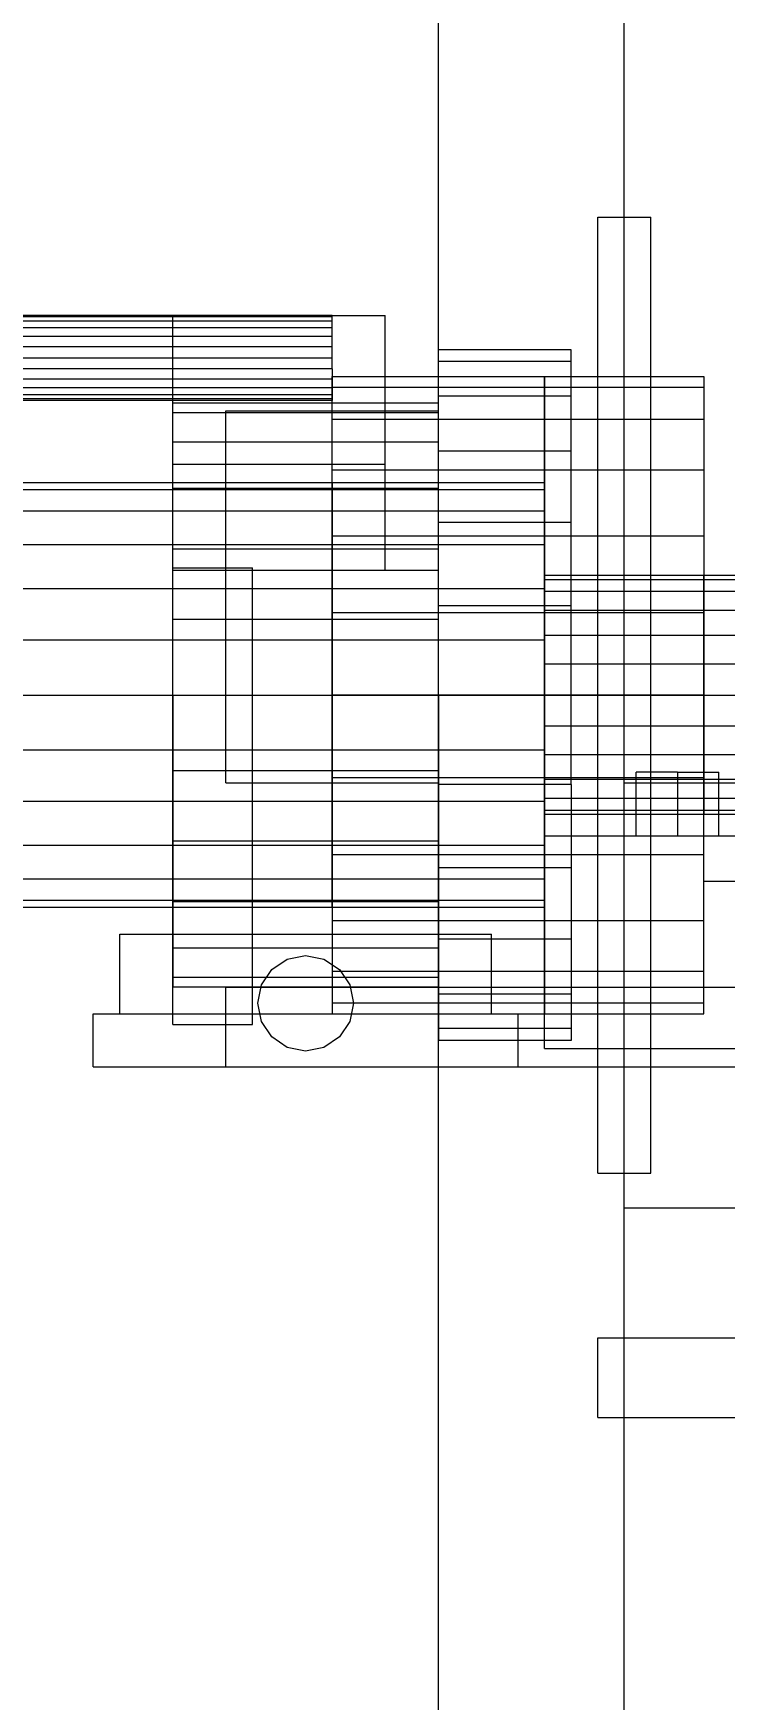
# Model space of a CAD drawing. Header units: millimetres. Extents: x -191664 to 191490, y -197311 to 10263.
# Drawn here: x 3763.7 to 3893.9, y -140092.6 to -139778.9 of the extents above; entities that cross this region are included whole.
import ezdxf

# ---------------------------------------------------------------- set-up
doc = ezdxf.new("R2010")
doc.units = ezdxf.units.MM
doc.layers.add('DET_secador_frontal', color=7, linetype='Continuous', lineweight=0)
doc.layers.add('R15_COTAS_TRANSPORTE_P', color=1, linetype='Continuous', lineweight=0)
doc.dimstyles.new('PLANTA_20', dxfattribs={"dimtxt": 50, "dimasz": 30, "dimexe": 30, "dimexo": 16, "dimgap": 20, "dimtad": 1, "dimtih": 1, "dimtoh": 1, "dimdec": 1, "dimzin": 0, "dimdsep": 46, "dimcen": 0.09, "dimadec": 0, "dimazin": 0, "dimtfac": 1, "dimtdec": 4, "dimtofl": 0, "dimtmove": 0, "dimatfit": 3, "dimfxl": 1, "dimtolj": 1, "dimtzin": 0, "dimarcsym": 0})

# ---------------------------------------------------------------- blocks, each defined once
blk = doc.blocks.new('*D133')
at = {"layer": 'Defpoints', "color": 0, "transparency": 16777216}
for p in [(439.69, -194147.98), (217.89, -194406.09), (-500, -194490), (-500, -194490), (500, -194490)]:
    blk.add_point(p, dxfattribs=at)
at = {"layer": 'R15_COTAS_TRANSPORTE_P', "color": 0, "lineweight": -2, "transparency": 16777216}
blk.add_arc((-500, -194490), 722.77, 2.37834, 17.62166, dxfattribs=at)
at = {"layer": 'R15_COTAS_TRANSPORTE_P', "color": 0, "transparency": 16777216}
for points in [[(184.12, -194272.81), (193.59, -194269.58), (179.18, -194242.8)], [(227.15, -194459.9), (217.15, -194460.11), (222.77, -194490)]]:
    blk.add_solid(points, dxfattribs=at)

msp = doc.modelspace()

# ---------------------------------------------------------------- linework, layer by layer
at = {"layer": 'DET_secador_frontal', "color": 254, "true_color": 0xd8e0dc}
msp.add_line((3875, -140885), (3875, -138615), dxfattribs=at)
at = {"layer": 'DET_secador_frontal', "color": 9, "true_color": 0xb8c6c1}
msp.add_line((3875, -140375), (3875, -138615), dxfattribs=at)
at = {"layer": 'DET_secador_frontal', "color": 253, "true_color": 0x9fadb2}
msp.add_line((3875, -140200), (3875, -138615), dxfattribs=at)
at = {"layer": 'DET_secador_frontal', "color": 251, "true_color": 0x536a64}
msp.add_line((3840, -140900), (3840, -138650), dxfattribs=at)
at = {"layer": 'DET_secador_frontal', "color": 33, "true_color": 0xb7a252}
for p, q in [((3870, -139813.5), (3880, -139813.5)), ((3870, -139993.5), (3870, -139813.5)), ((3880, -139993.5), (3880, -139813.5)), ((3870, -139993.5), (3880, -139993.5))]:
    msp.add_line(p, q, dxfattribs=at)
at = {"layer": 'DET_secador_frontal', "color": 253, "true_color": 0xa4b0b5}
for p, q in [((3820, -139832), (1180, -139832)), ((3820, -139832.27), (1180, -139832.27)), ((3820, -139833.07), (1180, -139833.07)), ((3820, -139834.34), (1180, -139834.34)), ((3820, -139832.27), (3820, -139832)), ((3820, -139833.07), (3820, -139832.27)), ((3820, -139834.34), (3820, -139833.07)), ((3820, -139836), (3820, -139834.34)), ((3820, -139836), (1180, -139836)), ((3820, -139837.93), (1180, -139837.93)), ((3820, -139837.93), (3820, -139836)), ((3820, -139840), (3820, -139837.93)), ((1180, -139840), (3820, -139840)), ((3820, -139842.07), (3820, -139840)), ((3820, -139842.07), (1180, -139842.07)), ((3820, -139844), (1180, -139844)), ((3820, -139842.07), (3820, -139844)), ((3820, -139844), (3820, -139845.66)), ((3820, -139845.66), (1180, -139845.66)), ((3820, -139846.93), (1180, -139846.93)), ((3820, -139845.66), (3820, -139846.93)), ((3820, -139846.93), (3820, -139847.73)), ((3820, -139847.73), (1180, -139847.73)), ((3820, -139848), (1180, -139848)), ((3790, -139850.37), (3790, -139848.5)), ((3840, -139848.5), (3790, -139848.5)), ((3790, -139855.87), (3790, -139850.37)), ((3840, -139850.37), (3790, -139850.37)), ((3820, -139847.73), (3820, -139848)), ((3840, -139850.37), (3840, -139848.5)), ((3840, -139855.87), (3840, -139850.37)), ((3790, -139864.61), (3790, -139855.87)), ((3840, -139855.87), (3790, -139855.87)), ((3840, -139864.61), (3840, -139855.87)), ((3860, -139863.5), (1140, -139863.5)), ((3860, -139864.86), (1140, -139864.86)), ((3790, -139876), (3790, -139864.61)), ((3840, -139864.61), (3790, -139864.61)), ((3840, -139876), (3840, -139864.61)), ((3860, -139864.86), (3860, -139863.5)), ((3860, -139868.86), (3860, -139864.86)), ((3860, -139868.86), (1140, -139868.86)), ((3860, -139875.22), (3860, -139868.86)), ((3860, -139875.22), (1140, -139875.22)), ((3860, -139883.5), (3860, -139875.22)), ((3790, -139889.26), (3790, -139876)), ((3840, -139876), (3790, -139876)), ((3840, -139889.26), (3840, -139876)), ((3860, -139883.5), (1140, -139883.5)), ((3860, -139893.15), (3860, -139883.5)), ((3790, -139903.5), (3790, -139889.26)), ((3840, -139889.26), (3790, -139889.26)), ((3840, -139903.5), (3840, -139889.26)), ((3860, -139893.15), (1140, -139893.15)), ((3860, -139903.5), (3860, -139893.15)), ((1140, -139903.5), (3860, -139903.5)), ((3790, -139903.5), (3790, -139917.74)), ((3790, -139903.5), (3840, -139903.5)), ((3840, -139917.74), (3840, -139903.5)), ((3860, -139913.85), (3860, -139903.5)), ((3860, -139913.85), (1140, -139913.85)), ((3860, -139913.85), (3860, -139923.5)), ((3790, -139917.74), (3790, -139931)), ((3840, -139917.74), (3790, -139917.74)), ((3840, -139917.74), (3840, -139931)), ((3860, -139923.5), (1140, -139923.5)), ((3860, -139923.5), (3860, -139931.78)), ((3860, -139931.78), (1140, -139931.78)), ((3790, -139931), (3790, -139942.39)), ((3840, -139931), (3790, -139931)), ((3840, -139931), (3840, -139942.39)), ((3860, -139931.78), (3860, -139938.14)), ((3860, -139938.14), (1140, -139938.14)), ((3860, -139938.14), (3860, -139942.14)), ((3860, -139942.14), (1140, -139942.14)), ((3860, -139943.5), (1140, -139943.5)), ((3790, -139942.39), (3790, -139951.13)), ((3840, -139942.39), (3790, -139942.39)), ((3840, -139942.39), (3840, -139951.13)), ((3860, -139942.14), (3860, -139943.5)), ((3790, -139951.13), (3790, -139956.63)), ((3840, -139951.13), (3790, -139951.13)), ((3840, -139951.13), (3840, -139956.63)), ((3790, -139956.63), (3790, -139958.5)), ((3840, -139956.63), (3790, -139956.63)), ((3840, -139956.63), (3840, -139958.5)), ((3840, -139958.5), (3790, -139958.5))]:
    msp.add_line(p, q, dxfattribs=at)
at = {"layer": 'DET_secador_frontal', "color": 8, "true_color": 0x617680}
for p, q in [((3790, -139832), (3830, -139832)), ((3790, -139860), (3790, -139832)), ((3830, -139860), (3830, -139832)), ((3800, -139850), (3840, -139850)), ((3800, -139880), (3800, -139850)), ((3840, -139880), (3840, -139850)), ((3790, -139860), (3830, -139860)), ((3790, -139880), (3790, -139860)), ((3830, -139880), (3830, -139860)), ((3790, -139879.5), (3805, -139879.5)), ((3790, -139965.5), (3790, -139879.5)), ((3790, -139880), (3830, -139880)), ((3800, -139880), (3840, -139880)), ((3800, -139920), (3800, -139880)), ((3805, -139965.5), (3805, -139879.5)), ((3840, -139920), (3840, -139880)), ((3800, -139920), (3840, -139920)), ((3780, -139948.5), (3850, -139948.5)), ((3780, -139963.5), (3780, -139948.5)), ((3850, -139963.5), (3850, -139948.5)), ((3775, -139963.5), (3855, -139963.5)), ((3775, -139973.5), (3775, -139963.5)), ((3780, -139963.5), (3850, -139963.5)), ((3790, -139965.5), (3805, -139965.5)), ((3855, -139973.5), (3855, -139963.5)), ((3775, -139973.5), (3855, -139973.5))]:
    msp.add_line(p, q, dxfattribs=at)
at = {"layer": 'DET_secador_frontal', "color": 55, "true_color": 0xb2a258}
for p, q in [((3840, -139840.71), (3840, -139838.5)), ((3865, -139838.5), (3840, -139838.5)), ((3840, -139847.21), (3840, -139840.71)), ((3865, -139840.71), (3840, -139840.71)), ((3865, -139840.71), (3865, -139838.5)), ((3865, -139847.21), (3865, -139840.71)), ((3840, -139857.54), (3840, -139847.21)), ((3865, -139847.21), (3840, -139847.21)), ((3865, -139857.54), (3865, -139847.21)), ((3840, -139871), (3840, -139857.54)), ((3865, -139857.54), (3840, -139857.54)), ((3865, -139871), (3865, -139857.54)), ((3840, -139886.68), (3840, -139871)), ((3865, -139871), (3840, -139871)), ((3865, -139886.68), (3865, -139871)), ((3840, -139903.5), (3840, -139886.68)), ((3865, -139886.68), (3840, -139886.68)), ((3865, -139903.5), (3865, -139886.68)), ((3840, -139903.5), (3840, -139920.32)), ((3840, -139903.5), (3865, -139903.5)), ((3865, -139920.32), (3865, -139903.5)), ((3840, -139920.32), (3840, -139936)), ((3865, -139920.32), (3840, -139920.32)), ((3865, -139920.32), (3865, -139936)), ((3840, -139936), (3840, -139949.46)), ((3865, -139936), (3840, -139936)), ((3865, -139936), (3865, -139949.46)), ((3840, -139949.46), (3840, -139959.79)), ((3865, -139949.46), (3840, -139949.46)), ((3865, -139949.46), (3865, -139959.79)), ((3840, -139959.79), (3840, -139966.29)), ((3865, -139959.79), (3840, -139959.79)), ((3865, -139959.79), (3865, -139966.29)), ((3840, -139966.29), (3840, -139968.5)), ((3865, -139966.29), (3840, -139966.29)), ((3865, -139966.29), (3865, -139968.5)), ((3865, -139968.5), (3840, -139968.5))]:
    msp.add_line(p, q, dxfattribs=at)
at = {"layer": 'DET_secador_frontal', "color": 252, "true_color": 0x8ba19a}
for p, q in [((3820, -139845.54), (3820, -139843.5)), ((3820, -139843.5), (3860, -139843.5)), ((3820, -139863.5), (3820, -139843.5)), ((3860, -139843.5), (3860, -139845.54)), ((3860, -139843.5), (3860, -139863.5)), ((3860, -139843.5), (3890, -139843.5)), ((3860, -139881), (3860, -139843.5)), ((3890, -139843.5), (3890, -139845.54)), ((3890, -139843.5), (3890, -139881)), ((3820, -139851.54), (3820, -139845.54)), ((3820, -139845.54), (3860, -139845.54)), ((3820, -139864.86), (3820, -139845.54)), ((3860, -139845.54), (3860, -139851.54)), ((3860, -139845.54), (3860, -139864.86)), ((3860, -139845.54), (3890, -139845.54)), ((3860, -139881.77), (3860, -139845.54)), ((3890, -139845.54), (3890, -139851.54)), ((3890, -139845.54), (3890, -139881.77)), ((3820, -139861.07), (3820, -139851.54)), ((3820, -139851.54), (3860, -139851.54)), ((3820, -139868.86), (3820, -139851.54)), ((3860, -139851.54), (3860, -139861.07)), ((3860, -139851.54), (3860, -139868.86)), ((3860, -139851.54), (3890, -139851.54)), ((3860, -139884.01), (3860, -139851.54)), ((3890, -139851.54), (3890, -139861.07)), ((3890, -139851.54), (3890, -139884.01)), ((3820, -139873.5), (3820, -139861.07)), ((3820, -139861.07), (3860, -139861.07)), ((3820, -139875.22), (3820, -139861.07)), ((3860, -139861.07), (3860, -139873.5)), ((3860, -139861.07), (3860, -139875.22)), ((3860, -139861.07), (3890, -139861.07)), ((3860, -139887.59), (3860, -139861.07)), ((3890, -139861.07), (3890, -139873.5)), ((3890, -139861.07), (3890, -139887.59)), ((3820, -139863.5), (3820, -139864.86)), ((3860, -139863.5), (3820, -139863.5)), ((3820, -139864.86), (3820, -139868.86)), ((3860, -139864.86), (3820, -139864.86)), ((3820, -139868.86), (3820, -139875.22)), ((3860, -139868.86), (3820, -139868.86)), ((3820, -139887.97), (3820, -139873.5)), ((3820, -139873.5), (3860, -139873.5)), ((3820, -139883.5), (3820, -139873.5)), ((3820, -139875.22), (3820, -139883.5)), ((3860, -139875.22), (3820, -139875.22)), ((3860, -139873.5), (3860, -139887.97)), ((3860, -139873.5), (3860, -139883.5)), ((3860, -139873.5), (3890, -139873.5)), ((3860, -139892.25), (3860, -139873.5)), ((3890, -139873.5), (3890, -139887.97)), ((3890, -139873.5), (3890, -139892.25)), ((3890, -139881), (3860, -139881)), ((3890, -139881.77), (3860, -139881.77)), ((3890, -139881.77), (3890, -139881)), ((3890, -139884.01), (3890, -139881.77)), ((3820, -139883.5), (3820, -139893.15)), ((3860, -139883.5), (3820, -139883.5)), ((3890, -139884.01), (3860, -139884.01)), ((3890, -139887.59), (3890, -139884.01)), ((3820, -139903.5), (3820, -139887.97)), ((3820, -139887.97), (3860, -139887.97)), ((3820, -139893.15), (3820, -139887.97)), ((3890, -139887.59), (3860, -139887.59)), ((3860, -139887.97), (3860, -139903.5)), ((3860, -139887.97), (3860, -139893.15)), ((3860, -139887.97), (3890, -139887.97)), ((3860, -139897.68), (3860, -139887.97)), ((3890, -139892.25), (3890, -139887.59)), ((3890, -139887.97), (3890, -139903.5)), ((3890, -139887.97), (3890, -139897.68)), ((3820, -139893.15), (3820, -139903.5)), ((3860, -139893.15), (3820, -139893.15)), ((3890, -139892.25), (3860, -139892.25)), ((3890, -139897.68), (3890, -139892.25)), ((3890, -139897.68), (3860, -139897.68)), ((3890, -139903.5), (3890, -139897.68)), ((3860, -139903.5), (3820, -139903.5)), ((3820, -139903.5), (3820, -139919.03)), ((3820, -139913.85), (3820, -139903.5)), ((3860, -139919.03), (3860, -139903.5)), ((3890, -139903.5), (3860, -139903.5)), ((3890, -139919.03), (3890, -139903.5)), ((3890, -139903.5), (3890, -139909.32)), ((3890, -139909.32), (3860, -139909.32)), ((3860, -139909.32), (3860, -139919.03)), ((3890, -139919.03), (3890, -139909.32)), ((3890, -139909.32), (3890, -139914.75)), ((3860, -139913.85), (3820, -139913.85)), ((3820, -139913.85), (3820, -139919.03)), ((3820, -139923.5), (3820, -139913.85)), ((3860, -139919.03), (3860, -139913.85)), ((3890, -139914.75), (3860, -139914.75)), ((3860, -139914.75), (3860, -139933.5)), ((3890, -139933.5), (3890, -139914.75)), ((3890, -139914.75), (3890, -139919.41)), ((3820, -139919.03), (3860, -139919.03)), ((3820, -139919.03), (3820, -139933.5)), ((3860, -139933.5), (3860, -139919.03)), ((3860, -139919.03), (3890, -139919.03)), ((3890, -139919.41), (3860, -139919.41)), ((3860, -139919.41), (3860, -139945.93)), ((3890, -139933.5), (3890, -139919.03)), ((3890, -139945.93), (3890, -139919.41)), ((3890, -139919.41), (3890, -139922.99)), ((3860, -139923.5), (3820, -139923.5)), ((3820, -139923.5), (3820, -139933.5)), ((3820, -139931.78), (3820, -139923.5)), ((3890, -139922.99), (3860, -139922.99)), ((3860, -139922.99), (3860, -139955.46)), ((3860, -139933.5), (3860, -139923.5)), ((3890, -139925.23), (3860, -139925.23)), ((3860, -139925.23), (3860, -139961.46)), ((3890, -139955.46), (3890, -139922.99)), ((3890, -139922.99), (3890, -139925.23)), ((3890, -139961.46), (3890, -139925.23)), ((3890, -139925.23), (3890, -139926)), ((3890, -139926), (3860, -139926)), ((3860, -139926), (3860, -139963.5)), ((3890, -139963.5), (3890, -139926)), ((3860, -139931.78), (3820, -139931.78)), ((3820, -139931.78), (3820, -139945.93)), ((3820, -139938.14), (3820, -139931.78)), ((3860, -139945.93), (3860, -139931.78)), ((3820, -139933.5), (3860, -139933.5)), ((3820, -139933.5), (3820, -139945.93)), ((3860, -139945.93), (3860, -139933.5)), ((3860, -139933.5), (3890, -139933.5)), ((3890, -139945.93), (3890, -139933.5)), ((3860, -139938.14), (3820, -139938.14)), ((3820, -139938.14), (3820, -139955.46)), ((3820, -139942.14), (3820, -139938.14)), ((3860, -139955.46), (3860, -139938.14)), ((3860, -139942.14), (3820, -139942.14)), ((3820, -139942.14), (3820, -139961.46)), ((3820, -139943.5), (3820, -139942.14)), ((3860, -139943.5), (3820, -139943.5)), ((3820, -139943.5), (3820, -139963.5)), ((3860, -139961.46), (3860, -139942.14)), ((3860, -139963.5), (3860, -139943.5)), ((3820, -139945.93), (3860, -139945.93)), ((3820, -139945.93), (3820, -139955.46)), ((3860, -139955.46), (3860, -139945.93)), ((3860, -139945.93), (3890, -139945.93)), ((3890, -139955.46), (3890, -139945.93)), ((3820, -139955.46), (3860, -139955.46)), ((3820, -139955.46), (3820, -139961.46)), ((3860, -139961.46), (3860, -139955.46)), ((3860, -139955.46), (3890, -139955.46)), ((3890, -139961.46), (3890, -139955.46)), ((3820, -139961.46), (3860, -139961.46)), ((3820, -139961.46), (3820, -139963.5)), ((3860, -139963.5), (3860, -139961.46)), ((3860, -139961.46), (3890, -139961.46)), ((3890, -139963.5), (3890, -139961.46)), ((3820, -139963.5), (3860, -139963.5)), ((3860, -139963.5), (3890, -139963.5))]:
    msp.add_line(p, q, dxfattribs=at)
at = {"layer": 'DET_secador_frontal', "color": 9, "true_color": 0xbcc6c9}
for p, q in [((3860, -139881.77), (3860, -139881)), ((4120, -139881), (3860, -139881)), ((3860, -139884.01), (3860, -139881.77)), ((4120, -139881.77), (3860, -139881.77)), ((3860, -139887.59), (3860, -139884.01)), ((4120, -139884.01), (3860, -139884.01)), ((3860, -139892.25), (3860, -139887.59)), ((4120, -139887.59), (3860, -139887.59)), ((3860, -139897.68), (3860, -139892.25)), ((4120, -139892.25), (3860, -139892.25)), ((3860, -139903.5), (3860, -139897.68)), ((4120, -139897.68), (3860, -139897.68)), ((3860, -139903.5), (3860, -139909.32)), ((3860, -139903.5), (4120, -139903.5)), ((3860, -139909.32), (3860, -139914.75)), ((4120, -139909.32), (3860, -139909.32)), ((3860, -139914.75), (3860, -139919.41)), ((4120, -139914.75), (3860, -139914.75)), ((3860, -139919.41), (3860, -139922.99)), ((4120, -139919.41), (3860, -139919.41)), ((3860, -139922.99), (3860, -139925.23)), ((4120, -139922.99), (3860, -139922.99)), ((3860, -139925.23), (3860, -139926)), ((4120, -139925.23), (3860, -139925.23)), ((4120, -139926), (3860, -139926))]:
    msp.add_line(p, q, dxfattribs=at)
at = {"layer": 'DET_secador_frontal', "color": 43, "true_color": 0xe7bf45}
for p, q in [((3885, -139918), (3877.21, -139918)), ((3877.21, -139930), (3877.21, -139918)), ((3885, -139918), (3892.79, -139918)), ((3885, -139918), (3885, -139930)), ((3892.79, -139930), (3892.79, -139918)), ((3877.21, -139930), (3885, -139930)), ((3885, -139930), (3892.79, -139930))]:
    msp.add_line(p, q, dxfattribs=at)
at = {"layer": 'DET_secador_frontal', "color": 252, "true_color": 0x798e91}
for p, q in [((3875, -139920), (3930, -139920)), ((3875, -140000), (3875, -139920)), ((3875, -140000), (3930, -140000))]:
    msp.add_line(p, q, dxfattribs=at)
at = {"layer": 'DET_secador_frontal', "color": 142, "true_color": 0x159eb4}
for p, q in [((3860, -139930), (3910, -139930)), ((3860, -139970), (3860, -139930)), ((3860, -139970), (3910, -139970))]:
    msp.add_line(p, q, dxfattribs=at)
at = {"layer": 'DET_secador_frontal', "color": 117, "true_color": 0x356c64}
for p, q in [((3890, -139938.5), (3940, -139938.5)), ((3890, -139958.5), (3890, -139938.5)), ((3890, -139958.5), (3940, -139958.5))]:
    msp.add_line(p, q, dxfattribs=at)
at = {"layer": 'DET_secador_frontal', "color": 9, "true_color": 0xb2bdc0}
for p, q in [((3808.64, -139955.14), (3811.56, -139953.19)), ((3811.56, -139953.19), (3815, -139952.5)), ((3815, -139952.5), (3818.44, -139953.19)), ((3818.44, -139953.19), (3821.36, -139955.14)), ((3806.69, -139958.06), (3808.64, -139955.14)), ((3821.36, -139955.14), (3823.31, -139958.06)), ((3806, -139961.5), (3806.69, -139958.06)), ((3823.31, -139958.06), (3824, -139961.5)), ((3806.69, -139964.94), (3806, -139961.5)), ((3824, -139961.5), (3823.31, -139964.94)), ((3808.64, -139967.86), (3806.69, -139964.94)), ((3823.31, -139964.94), (3821.36, -139967.86)), ((3811.56, -139969.81), (3808.64, -139967.86)), ((3821.36, -139967.86), (3818.44, -139969.81)), ((3815, -139970.5), (3811.56, -139969.81)), ((3818.44, -139969.81), (3815, -139970.5))]:
    msp.add_line(p, q, dxfattribs=at)
at = {"layer": 'DET_secador_frontal', "color": 253, "true_color": 0xa6b3ba}
for p, q in [((3800, -139958.5), (3950, -139958.5)), ((3800, -139973.5), (3800, -139958.5)), ((3800, -139958.5), (4095, -139958.5)), ((3800, -139973.5), (3950, -139973.5)), ((3800, -139973.5), (4095, -139973.5)), ((3870, -140024.49), (3930, -140024.49)), ((3870, -140039.49), (3870, -140024.49)), ((3870, -140039.49), (3930, -140039.49))]:
    msp.add_line(p, q, dxfattribs=at)

# ---------------------------------------------------------------- dimensions: what is measured, and where the dimension line sits
at = {"layer": 'R15_COTAS_TRANSPORTE_P'}
dim = msp.add_angular_dim_2l(base=(217.89, -194406.09), line1=((-500, -194490), (500, -194490)), line2=((-500, -194490), (439.69, -194147.98)), dimstyle='PLANTA_20', dxfattribs=at)
dim.commit()
dim.dimension.update_dxf_attribs({"geometry": '*D133', "text_midpoint": (191490.46, -33543.69)})

doc.saveas('drawing.dxf')
